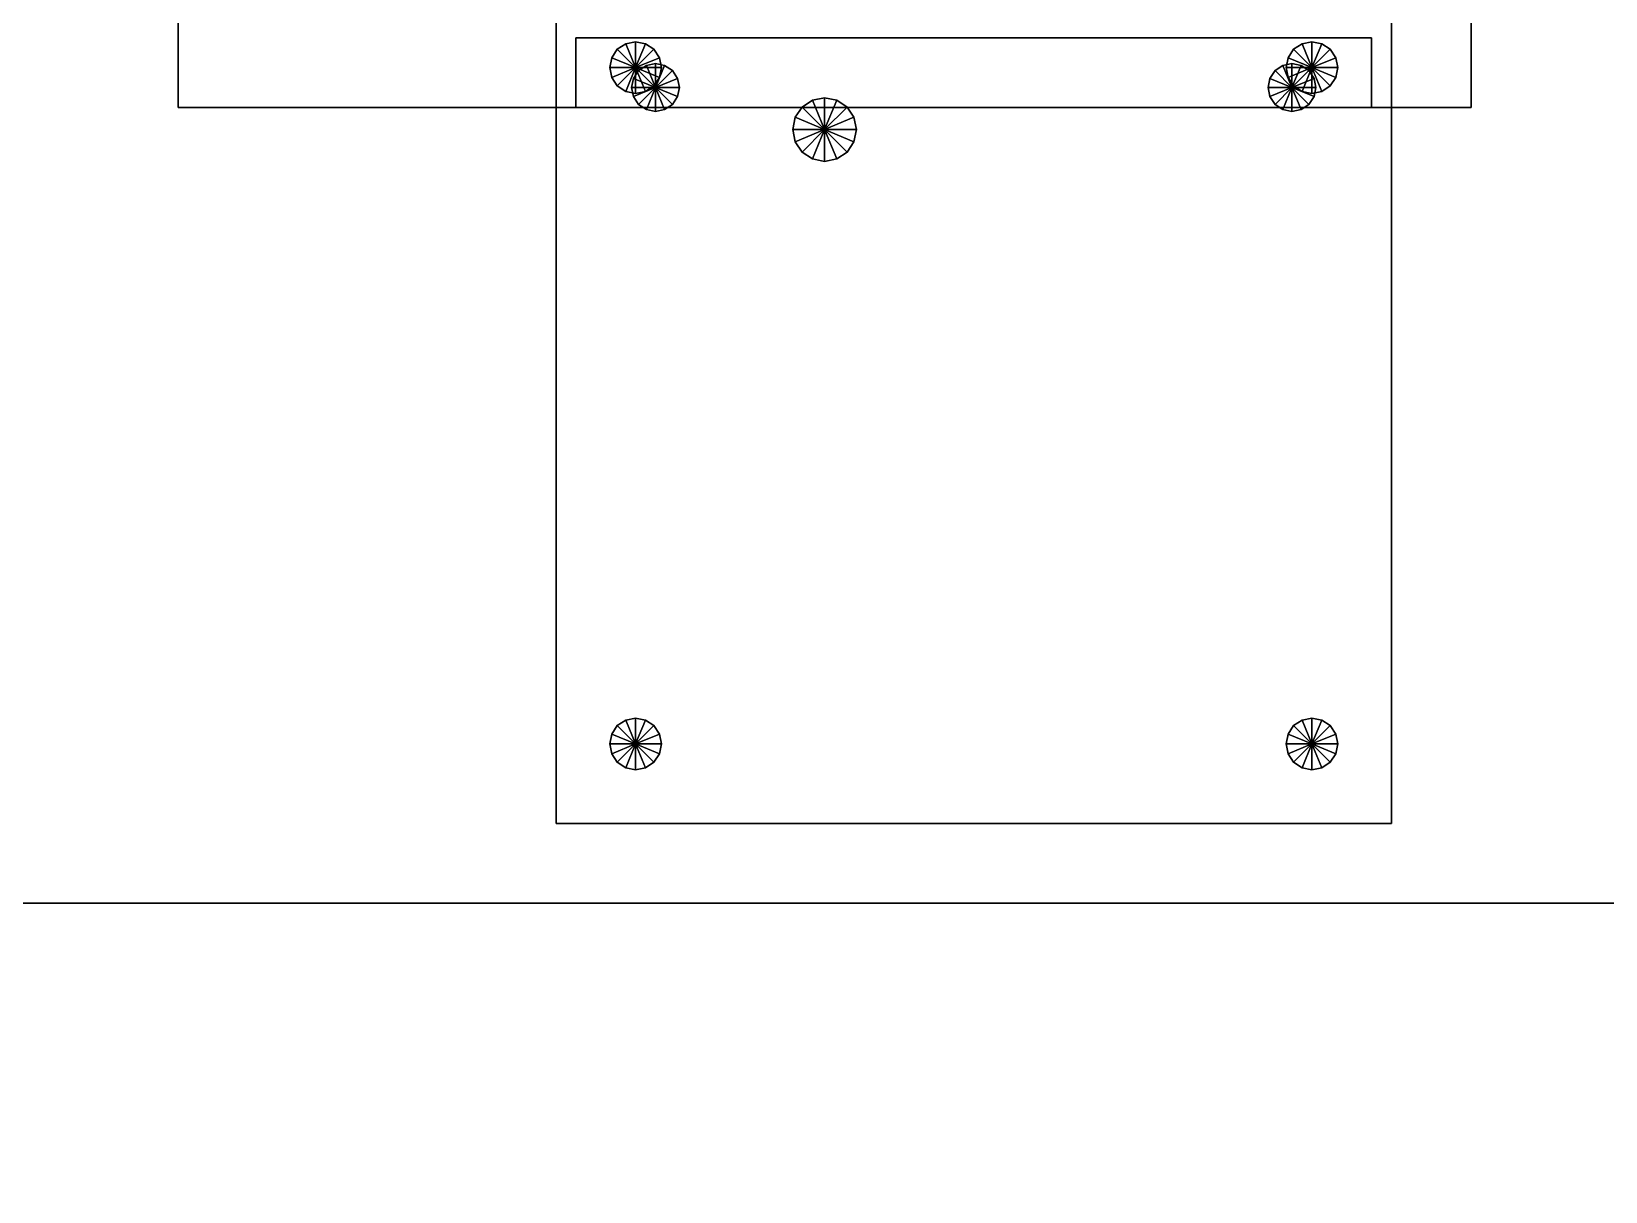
# Model space of a CAD drawing. Header units: millimetres. Extents: x -8000 to 18500, y -500 to 32500.
# Drawn here: x 5401 to 6193, y 3855 to 4438 of the extents above; entities that cross this region are included whole.
import ezdxf

# ---------------------------------------------------------------- set-up
doc = ezdxf.new("R2010")
doc.units = ezdxf.units.MM
for name, color, linetype in [('3D-FINISH', 7, 'Continuous'), ('3D-FURNITURE', 7, 'Continuous'), ('3D-ROOF', 7, 'Continuous'), ('3D-SLABS', 7, 'Continuous')]:
    doc.layers.add(name, color=color, linetype=linetype)

msp = doc.modelspace()

# ---------------------------------------------------------------- linework, layer by layer
at = {"layer": '3D-FINISH', "color": 7}
for points in [[(200, 200, 590), (200, 9800, 590), (9800, 9800, 590), (9800, 200, 590)], [(200, 200, 600), (9800, 200, 600), (9800, 9800, 600), (200, 9800, 600)], [(200, 200, 3990), (200, 9800, 3990), (9800, 9800, 3990), (9800, 200, 3990)], [(200, 200, 4000), (9800, 200, 4000), (9800, 9800, 4000), (200, 9800, 4000)]]:
    msp.add_3dface(points, dxfattribs=at)
at = {"layer": '3D-FURNITURE', "color": 7}
for points in [[(5475, 4400, 860), (5475, 5000, 860), (6125, 5000, 860), (6125, 4400, 860)], [(5475, 4400, 860), (5475, 4400, 1000), (5475, 5000, 1000), (5475, 5000, 860)], [(5475, 4400, 1000), (6125, 4400, 1000), (6125, 5000, 1000), (5475, 5000, 1000)], [(6125, 4400, 860), (6125, 5000, 860), (6125, 5000, 1000), (6125, 4400, 1000)], [(5665, 4040, 4410), (5665, 4460, 4410), (6085, 4460, 4410), (6085, 4040, 4410)], [(5665, 4040, 4410), (5665, 4040, 4450), (5665, 4460, 4450), (5665, 4460, 4410)], [(5665, 4040, 4450), (6085, 4040, 4450), (6085, 4460, 4450), (5665, 4460, 4450)], [(6085, 4040, 4410), (6085, 4460, 4410), (6085, 4460, 4450), (6085, 4040, 4450)], [(5675, 4400, 4700), (5675, 4435, 4700), (6075, 4435, 4700), (6075, 4400, 4700)], [(5675, 4435, 4700), (5675, 4435, 4790), (6075, 4435, 4790), (6075, 4435, 4700)], [(5675, 4400, 4700), (5675, 4400, 4790), (5675, 4435, 4790), (5675, 4435, 4700)], [(5675, 4400, 4790), (6075, 4400, 4790), (6075, 4435, 4790), (5675, 4435, 4790)], [(5700.03, 4432.01, 4000), (5695.81, 4429.19, 4000), (5695.81, 4429.19, 4430), (5700.03, 4432.01, 4430)], [(5705, 4420, 4430), (5700.03, 4432.01, 4430), (5695.81, 4429.19, 4430), (5705, 4420, 4430)], [(5705, 4420, 4000), (5695.81, 4429.19, 4000), (5700.03, 4432.01, 4000), (5705, 4420, 4000)], [(5705, 4433, 4000), (5700.03, 4432.01, 4000), (5700.03, 4432.01, 4430), (5705, 4433, 4430)], [(5705, 4420, 4430), (5705, 4433, 4430), (5700.03, 4432.01, 4430), (5705, 4420, 4430)], [(5705, 4420, 4000), (5700.03, 4432.01, 4000), (5705, 4433, 4000), (5705, 4420, 4000)], [(5709.97, 4432.01, 4000), (5705, 4433, 4000), (5705, 4433, 4430), (5709.97, 4432.01, 4430)], [(5705, 4420, 4430), (5709.97, 4432.01, 4430), (5705, 4433, 4430), (5705, 4420, 4430)], [(5705, 4420, 4000), (5705, 4433, 4000), (5709.97, 4432.01, 4000), (5705, 4420, 4000)], [(5705, 4420, 4430), (5714.19, 4429.19, 4430), (5709.97, 4432.01, 4430), (5705, 4420, 4430)], [(5705, 4420, 4000), (5709.97, 4432.01, 4000), (5714.19, 4429.19, 4000), (5705, 4420, 4000)], [(5714.19, 4429.19, 4000), (5709.97, 4432.01, 4000), (5709.97, 4432.01, 4430), (5714.19, 4429.19, 4430)], [(6040.03, 4432.01, 4000), (6035.81, 4429.19, 4000), (6035.81, 4429.19, 4430), (6040.03, 4432.01, 4430)], [(6045, 4420, 4430), (6040.03, 4432.01, 4430), (6035.81, 4429.19, 4430), (6045, 4420, 4430)], [(6045, 4420, 4000), (6035.81, 4429.19, 4000), (6040.03, 4432.01, 4000), (6045, 4420, 4000)], [(6045, 4433, 4000), (6040.03, 4432.01, 4000), (6040.03, 4432.01, 4430), (6045, 4433, 4430)], [(6045, 4420, 4430), (6045, 4433, 4430), (6040.03, 4432.01, 4430), (6045, 4420, 4430)], [(6045, 4420, 4000), (6040.03, 4432.01, 4000), (6045, 4433, 4000), (6045, 4420, 4000)], [(6049.97, 4432.01, 4000), (6045, 4433, 4000), (6045, 4433, 4430), (6049.97, 4432.01, 4430)], [(6045, 4420, 4430), (6049.97, 4432.01, 4430), (6045, 4433, 4430), (6045, 4420, 4430)], [(6045, 4420, 4000), (6045, 4433, 4000), (6049.97, 4432.01, 4000), (6045, 4420, 4000)], [(6045, 4420, 4430), (6054.19, 4429.19, 4430), (6049.97, 4432.01, 4430), (6045, 4420, 4430)], [(6045, 4420, 4000), (6049.97, 4432.01, 4000), (6054.19, 4429.19, 4000), (6045, 4420, 4000)], [(6054.19, 4429.19, 4000), (6049.97, 4432.01, 4000), (6049.97, 4432.01, 4430), (6054.19, 4429.19, 4430)], [(6075, 4400, 4700), (6075, 4435, 4700), (6075, 4435, 4790), (6075, 4400, 4790)], [(5692.99, 4424.97, 4000), (5692, 4420, 4000), (5692, 4420, 4430), (5692.99, 4424.97, 4430)], [(5705, 4420, 4430), (5692.99, 4424.97, 4430), (5692, 4420, 4430), (5705, 4420, 4430)], [(5705, 4420, 4000), (5692, 4420, 4000), (5692.99, 4424.97, 4000), (5705, 4420, 4000)], [(5695.81, 4429.19, 4000), (5692.99, 4424.97, 4000), (5692.99, 4424.97, 4430), (5695.81, 4429.19, 4430)], [(5705, 4420, 4430), (5695.81, 4429.19, 4430), (5692.99, 4424.97, 4430), (5705, 4420, 4430)], [(5705, 4420, 4000), (5692.99, 4424.97, 4000), (5695.81, 4429.19, 4000), (5705, 4420, 4000)], [(5705, 4420, 4430), (5717.01, 4424.97, 4430), (5714.19, 4429.19, 4430), (5705, 4420, 4430)], [(5705, 4420, 4000), (5714.19, 4429.19, 4000), (5717.01, 4424.97, 4000), (5705, 4420, 4000)], [(5705, 4420, 4430), (5718, 4420, 4430), (5717.01, 4424.97, 4430), (5705, 4420, 4430)], [(5705, 4420, 4000), (5717.01, 4424.97, 4000), (5718, 4420, 4000), (5705, 4420, 4000)], [(5717.01, 4424.97, 4000), (5714.19, 4429.19, 4000), (5714.19, 4429.19, 4430), (5717.01, 4424.97, 4430)], [(5718, 4420, 4000), (5717.01, 4424.97, 4000), (5717.01, 4424.97, 4430), (5718, 4420, 4430)], [(6032.99, 4424.97, 4000), (6032, 4420, 4000), (6032, 4420, 4430), (6032.99, 4424.97, 4430)], [(6045, 4420, 4430), (6032.99, 4424.97, 4430), (6032, 4420, 4430), (6045, 4420, 4430)], [(6045, 4420, 4000), (6032, 4420, 4000), (6032.99, 4424.97, 4000), (6045, 4420, 4000)], [(6035.81, 4429.19, 4000), (6032.99, 4424.97, 4000), (6032.99, 4424.97, 4430), (6035.81, 4429.19, 4430)], [(6045, 4420, 4430), (6035.81, 4429.19, 4430), (6032.99, 4424.97, 4430), (6045, 4420, 4430)], [(6045, 4420, 4000), (6032.99, 4424.97, 4000), (6035.81, 4429.19, 4000), (6045, 4420, 4000)], [(6045, 4420, 4430), (6057.01, 4424.97, 4430), (6054.19, 4429.19, 4430), (6045, 4420, 4430)], [(6045, 4420, 4000), (6054.19, 4429.19, 4000), (6057.01, 4424.97, 4000), (6045, 4420, 4000)], [(6045, 4420, 4430), (6058, 4420, 4430), (6057.01, 4424.97, 4430), (6045, 4420, 4430)], [(6045, 4420, 4000), (6057.01, 4424.97, 4000), (6058, 4420, 4000), (6045, 4420, 4000)], [(6057.01, 4424.97, 4000), (6054.19, 4429.19, 4000), (6054.19, 4429.19, 4430), (6057.01, 4424.97, 4430)], [(6058, 4420, 4000), (6057.01, 4424.97, 4000), (6057.01, 4424.97, 4430), (6058, 4420, 4430)], [(5692, 4420, 4000), (5692.99, 4415.03, 4000), (5692.99, 4415.03, 4430), (5692, 4420, 4430)], [(5705, 4420, 4430), (5692, 4420, 4430), (5692.99, 4415.03, 4430), (5705, 4420, 4430)], [(5705, 4420, 4000), (5692.99, 4415.03, 4000), (5692, 4420, 4000), (5705, 4420, 4000)], [(5705, 4420, 4430), (5692.99, 4415.03, 4430), (5695.81, 4410.81, 4430), (5705, 4420, 4430)], [(5705, 4420, 4000), (5695.81, 4410.81, 4000), (5692.99, 4415.03, 4000), (5705, 4420, 4000)], [(5705, 4420, 4430), (5695.81, 4410.81, 4430), (5700.03, 4407.99, 4430), (5705, 4420, 4430)], [(5705, 4420, 4000), (5700.03, 4407.99, 4000), (5695.81, 4410.81, 4000), (5705, 4420, 4000)], [(5705, 4420, 4430), (5700.03, 4407.99, 4430), (5705, 4407, 4430), (5705, 4420, 4430)], [(5705, 4420, 4000), (5705, 4407, 4000), (5700.03, 4407.99, 4000), (5705, 4420, 4000)], [(5706.51, 4418.49, 4430), (5703.91, 4414.59, 4430), (5703.91, 4414.59, 4780), (5706.51, 4418.49, 4780)], [(5715, 4410, 4780), (5706.51, 4418.49, 4780), (5703.91, 4414.59, 4780), (5715, 4410, 4780)], [(5715, 4410, 4430), (5703.91, 4414.59, 4430), (5706.51, 4418.49, 4430), (5715, 4410, 4430)], [(5705, 4420, 4430), (5705, 4407, 4430), (5709.97, 4407.99, 4430), (5705, 4420, 4430)], [(5705, 4420, 4000), (5709.97, 4407.99, 4000), (5705, 4407, 4000), (5705, 4420, 4000)], [(5705, 4420, 4430), (5709.97, 4407.99, 4430), (5714.19, 4410.81, 4430), (5705, 4420, 4430)], [(5705, 4420, 4000), (5714.19, 4410.81, 4000), (5709.97, 4407.99, 4000), (5705, 4420, 4000)], [(5705, 4420, 4430), (5714.19, 4410.81, 4430), (5717.01, 4415.03, 4430), (5705, 4420, 4430)], [(5705, 4420, 4000), (5717.01, 4415.03, 4000), (5714.19, 4410.81, 4000), (5705, 4420, 4000)], [(5705, 4420, 4430), (5717.01, 4415.03, 4430), (5718, 4420, 4430), (5705, 4420, 4430)], [(5705, 4420, 4000), (5718, 4420, 4000), (5717.01, 4415.03, 4000), (5705, 4420, 4000)], [(5710.41, 4421.09, 4430), (5706.51, 4418.49, 4430), (5706.51, 4418.49, 4780), (5710.41, 4421.09, 4780)], [(5715, 4410, 4780), (5710.41, 4421.09, 4780), (5706.51, 4418.49, 4780), (5715, 4410, 4780)], [(5715, 4410, 4430), (5706.51, 4418.49, 4430), (5710.41, 4421.09, 4430), (5715, 4410, 4430)], [(5715, 4422, 4430), (5710.41, 4421.09, 4430), (5710.41, 4421.09, 4780), (5715, 4422, 4780)], [(5715, 4410, 4780), (5715, 4422, 4780), (5710.41, 4421.09, 4780), (5715, 4410, 4780)], [(5715, 4410, 4430), (5710.41, 4421.09, 4430), (5715, 4422, 4430), (5715, 4410, 4430)], [(5719.59, 4421.09, 4430), (5715, 4422, 4430), (5715, 4422, 4780), (5719.59, 4421.09, 4780)], [(5715, 4410, 4780), (5719.59, 4421.09, 4780), (5715, 4422, 4780), (5715, 4410, 4780)], [(5715, 4410, 4430), (5715, 4422, 4430), (5719.59, 4421.09, 4430), (5715, 4410, 4430)], [(5715, 4410, 4780), (5723.49, 4418.49, 4780), (5719.59, 4421.09, 4780), (5715, 4410, 4780)], [(5715, 4410, 4430), (5719.59, 4421.09, 4430), (5723.49, 4418.49, 4430), (5715, 4410, 4430)], [(5715, 4410, 4780), (5726.09, 4414.59, 4780), (5723.49, 4418.49, 4780), (5715, 4410, 4780)], [(5715, 4410, 4430), (5723.49, 4418.49, 4430), (5726.09, 4414.59, 4430), (5715, 4410, 4430)], [(5717.01, 4415.03, 4000), (5718, 4420, 4000), (5718, 4420, 4430), (5717.01, 4415.03, 4430)], [(5723.49, 4418.49, 4430), (5719.59, 4421.09, 4430), (5719.59, 4421.09, 4780), (5723.49, 4418.49, 4780)], [(5726.09, 4414.59, 4430), (5723.49, 4418.49, 4430), (5723.49, 4418.49, 4780), (5726.09, 4414.59, 4780)], [(6026.51, 4418.49, 4430), (6023.91, 4414.59, 4430), (6023.91, 4414.59, 4780), (6026.51, 4418.49, 4780)], [(6035, 4410, 4780), (6026.51, 4418.49, 4780), (6023.91, 4414.59, 4780), (6035, 4410, 4780)], [(6035, 4410, 4430), (6023.91, 4414.59, 4430), (6026.51, 4418.49, 4430), (6035, 4410, 4430)], [(6030.41, 4421.09, 4430), (6026.51, 4418.49, 4430), (6026.51, 4418.49, 4780), (6030.41, 4421.09, 4780)], [(6035, 4410, 4780), (6030.41, 4421.09, 4780), (6026.51, 4418.49, 4780), (6035, 4410, 4780)], [(6035, 4410, 4430), (6026.51, 4418.49, 4430), (6030.41, 4421.09, 4430), (6035, 4410, 4430)], [(6035, 4422, 4430), (6030.41, 4421.09, 4430), (6030.41, 4421.09, 4780), (6035, 4422, 4780)], [(6035, 4410, 4780), (6035, 4422, 4780), (6030.41, 4421.09, 4780), (6035, 4410, 4780)], [(6035, 4410, 4430), (6030.41, 4421.09, 4430), (6035, 4422, 4430), (6035, 4410, 4430)], [(6032, 4420, 4000), (6032.99, 4415.03, 4000), (6032.99, 4415.03, 4430), (6032, 4420, 4430)], [(6045, 4420, 4430), (6032, 4420, 4430), (6032.99, 4415.03, 4430), (6045, 4420, 4430)], [(6045, 4420, 4000), (6032.99, 4415.03, 4000), (6032, 4420, 4000), (6045, 4420, 4000)], [(6045, 4420, 4430), (6032.99, 4415.03, 4430), (6035.81, 4410.81, 4430), (6045, 4420, 4430)], [(6045, 4420, 4000), (6035.81, 4410.81, 4000), (6032.99, 4415.03, 4000), (6045, 4420, 4000)], [(6039.59, 4421.09, 4430), (6035, 4422, 4430), (6035, 4422, 4780), (6039.59, 4421.09, 4780)], [(6035, 4410, 4780), (6039.59, 4421.09, 4780), (6035, 4422, 4780), (6035, 4410, 4780)], [(6035, 4410, 4430), (6035, 4422, 4430), (6039.59, 4421.09, 4430), (6035, 4410, 4430)], [(6035, 4410, 4780), (6043.49, 4418.49, 4780), (6039.59, 4421.09, 4780), (6035, 4410, 4780)], [(6035, 4410, 4430), (6039.59, 4421.09, 4430), (6043.49, 4418.49, 4430), (6035, 4410, 4430)], [(6035, 4410, 4780), (6046.09, 4414.59, 4780), (6043.49, 4418.49, 4780), (6035, 4410, 4780)], [(6035, 4410, 4430), (6043.49, 4418.49, 4430), (6046.09, 4414.59, 4430), (6035, 4410, 4430)], [(6045, 4420, 4430), (6035.81, 4410.81, 4430), (6040.03, 4407.99, 4430), (6045, 4420, 4430)], [(6045, 4420, 4000), (6040.03, 4407.99, 4000), (6035.81, 4410.81, 4000), (6045, 4420, 4000)], [(6043.49, 4418.49, 4430), (6039.59, 4421.09, 4430), (6039.59, 4421.09, 4780), (6043.49, 4418.49, 4780)], [(6045, 4420, 4430), (6040.03, 4407.99, 4430), (6045, 4407, 4430), (6045, 4420, 4430)], [(6045, 4420, 4000), (6045, 4407, 4000), (6040.03, 4407.99, 4000), (6045, 4420, 4000)], [(6046.09, 4414.59, 4430), (6043.49, 4418.49, 4430), (6043.49, 4418.49, 4780), (6046.09, 4414.59, 4780)], [(6045, 4420, 4430), (6045, 4407, 4430), (6049.97, 4407.99, 4430), (6045, 4420, 4430)], [(6045, 4420, 4000), (6049.97, 4407.99, 4000), (6045, 4407, 4000), (6045, 4420, 4000)], [(6045, 4420, 4430), (6049.97, 4407.99, 4430), (6054.19, 4410.81, 4430), (6045, 4420, 4430)], [(6045, 4420, 4000), (6054.19, 4410.81, 4000), (6049.97, 4407.99, 4000), (6045, 4420, 4000)], [(6045, 4420, 4430), (6054.19, 4410.81, 4430), (6057.01, 4415.03, 4430), (6045, 4420, 4430)], [(6045, 4420, 4000), (6057.01, 4415.03, 4000), (6054.19, 4410.81, 4000), (6045, 4420, 4000)], [(6045, 4420, 4430), (6057.01, 4415.03, 4430), (6058, 4420, 4430), (6045, 4420, 4430)], [(6045, 4420, 4000), (6058, 4420, 4000), (6057.01, 4415.03, 4000), (6045, 4420, 4000)], [(6057.01, 4415.03, 4000), (6058, 4420, 4000), (6058, 4420, 4430), (6057.01, 4415.03, 4430)], [(5692.99, 4415.03, 4000), (5695.81, 4410.81, 4000), (5695.81, 4410.81, 4430), (5692.99, 4415.03, 4430)], [(5695.81, 4410.81, 4000), (5700.03, 4407.99, 4000), (5700.03, 4407.99, 4430), (5695.81, 4410.81, 4430)], [(5700.03, 4407.99, 4000), (5705, 4407, 4000), (5705, 4407, 4430), (5700.03, 4407.99, 4430)], [(5703.91, 4414.59, 4430), (5703, 4410, 4430), (5703, 4410, 4780), (5703.91, 4414.59, 4780)], [(5715, 4410, 4780), (5703.91, 4414.59, 4780), (5703, 4410, 4780), (5715, 4410, 4780)], [(5715, 4410, 4430), (5703, 4410, 4430), (5703.91, 4414.59, 4430), (5715, 4410, 4430)], [(5703, 4410, 4430), (5703.91, 4405.41, 4430), (5703.91, 4405.41, 4780), (5703, 4410, 4780)], [(5715, 4410, 4780), (5703, 4410, 4780), (5703.91, 4405.41, 4780), (5715, 4410, 4780)], [(5715, 4410, 4430), (5703.91, 4405.41, 4430), (5703, 4410, 4430), (5715, 4410, 4430)], [(5715, 4410, 4780), (5703.91, 4405.41, 4780), (5706.51, 4401.51, 4780), (5715, 4410, 4780)], [(5715, 4410, 4430), (5706.51, 4401.51, 4430), (5703.91, 4405.41, 4430), (5715, 4410, 4430)], [(5705, 4407, 4000), (5709.97, 4407.99, 4000), (5709.97, 4407.99, 4430), (5705, 4407, 4430)], [(5715, 4410, 4780), (5706.51, 4401.51, 4780), (5710.41, 4398.91, 4780), (5715, 4410, 4780)], [(5715, 4410, 4430), (5710.41, 4398.91, 4430), (5706.51, 4401.51, 4430), (5715, 4410, 4430)], [(5709.97, 4407.99, 4000), (5714.19, 4410.81, 4000), (5714.19, 4410.81, 4430), (5709.97, 4407.99, 4430)], [(5715, 4410, 4780), (5710.41, 4398.91, 4780), (5715, 4398, 4780), (5715, 4410, 4780)], [(5715, 4410, 4430), (5715, 4398, 4430), (5710.41, 4398.91, 4430), (5715, 4410, 4430)], [(5714.19, 4410.81, 4000), (5717.01, 4415.03, 4000), (5717.01, 4415.03, 4430), (5714.19, 4410.81, 4430)], [(5715, 4410, 4780), (5727, 4410, 4780), (5726.09, 4414.59, 4780), (5715, 4410, 4780)], [(5715, 4410, 4430), (5726.09, 4414.59, 4430), (5727, 4410, 4430), (5715, 4410, 4430)], [(5715, 4410, 4780), (5715, 4398, 4780), (5719.59, 4398.91, 4780), (5715, 4410, 4780)], [(5715, 4410, 4430), (5719.59, 4398.91, 4430), (5715, 4398, 4430), (5715, 4410, 4430)], [(5715, 4410, 4780), (5719.59, 4398.91, 4780), (5723.49, 4401.51, 4780), (5715, 4410, 4780)], [(5715, 4410, 4430), (5723.49, 4401.51, 4430), (5719.59, 4398.91, 4430), (5715, 4410, 4430)], [(5715, 4410, 4780), (5723.49, 4401.51, 4780), (5726.09, 4405.41, 4780), (5715, 4410, 4780)], [(5715, 4410, 4430), (5726.09, 4405.41, 4430), (5723.49, 4401.51, 4430), (5715, 4410, 4430)], [(5715, 4410, 4780), (5726.09, 4405.41, 4780), (5727, 4410, 4780), (5715, 4410, 4780)], [(5715, 4410, 4430), (5727, 4410, 4430), (5726.09, 4405.41, 4430), (5715, 4410, 4430)], [(5727, 4410, 4430), (5726.09, 4414.59, 4430), (5726.09, 4414.59, 4780), (5727, 4410, 4780)], [(5726.09, 4405.41, 4430), (5727, 4410, 4430), (5727, 4410, 4780), (5726.09, 4405.41, 4780)], [(6023.91, 4414.59, 4430), (6023, 4410, 4430), (6023, 4410, 4780), (6023.91, 4414.59, 4780)], [(6035, 4410, 4780), (6023.91, 4414.59, 4780), (6023, 4410, 4780), (6035, 4410, 4780)], [(6035, 4410, 4430), (6023, 4410, 4430), (6023.91, 4414.59, 4430), (6035, 4410, 4430)], [(6023, 4410, 4430), (6023.91, 4405.41, 4430), (6023.91, 4405.41, 4780), (6023, 4410, 4780)], [(6035, 4410, 4780), (6023, 4410, 4780), (6023.91, 4405.41, 4780), (6035, 4410, 4780)], [(6035, 4410, 4430), (6023.91, 4405.41, 4430), (6023, 4410, 4430), (6035, 4410, 4430)], [(6035, 4410, 4780), (6023.91, 4405.41, 4780), (6026.51, 4401.51, 4780), (6035, 4410, 4780)], [(6035, 4410, 4430), (6026.51, 4401.51, 4430), (6023.91, 4405.41, 4430), (6035, 4410, 4430)], [(6035, 4410, 4780), (6026.51, 4401.51, 4780), (6030.41, 4398.91, 4780), (6035, 4410, 4780)], [(6035, 4410, 4430), (6030.41, 4398.91, 4430), (6026.51, 4401.51, 4430), (6035, 4410, 4430)], [(6035, 4410, 4780), (6030.41, 4398.91, 4780), (6035, 4398, 4780), (6035, 4410, 4780)], [(6035, 4410, 4430), (6035, 4398, 4430), (6030.41, 4398.91, 4430), (6035, 4410, 4430)], [(6032.99, 4415.03, 4000), (6035.81, 4410.81, 4000), (6035.81, 4410.81, 4430), (6032.99, 4415.03, 4430)], [(6035, 4410, 4780), (6047, 4410, 4780), (6046.09, 4414.59, 4780), (6035, 4410, 4780)], [(6035, 4410, 4430), (6046.09, 4414.59, 4430), (6047, 4410, 4430), (6035, 4410, 4430)], [(6035, 4410, 4780), (6035, 4398, 4780), (6039.59, 4398.91, 4780), (6035, 4410, 4780)], [(6035, 4410, 4430), (6039.59, 4398.91, 4430), (6035, 4398, 4430), (6035, 4410, 4430)], [(6035, 4410, 4780), (6039.59, 4398.91, 4780), (6043.49, 4401.51, 4780), (6035, 4410, 4780)], [(6035, 4410, 4430), (6043.49, 4401.51, 4430), (6039.59, 4398.91, 4430), (6035, 4410, 4430)], [(6035, 4410, 4780), (6043.49, 4401.51, 4780), (6046.09, 4405.41, 4780), (6035, 4410, 4780)], [(6035, 4410, 4430), (6046.09, 4405.41, 4430), (6043.49, 4401.51, 4430), (6035, 4410, 4430)], [(6035, 4410, 4780), (6046.09, 4405.41, 4780), (6047, 4410, 4780), (6035, 4410, 4780)], [(6035, 4410, 4430), (6047, 4410, 4430), (6046.09, 4405.41, 4430), (6035, 4410, 4430)], [(6035.81, 4410.81, 4000), (6040.03, 4407.99, 4000), (6040.03, 4407.99, 4430), (6035.81, 4410.81, 4430)], [(6040.03, 4407.99, 4000), (6045, 4407, 4000), (6045, 4407, 4430), (6040.03, 4407.99, 4430)], [(6045, 4407, 4000), (6049.97, 4407.99, 4000), (6049.97, 4407.99, 4430), (6045, 4407, 4430)], [(6047, 4410, 4430), (6046.09, 4414.59, 4430), (6046.09, 4414.59, 4780), (6047, 4410, 4780)], [(6046.09, 4405.41, 4430), (6047, 4410, 4430), (6047, 4410, 4780), (6046.09, 4405.41, 4780)], [(6049.97, 4407.99, 4000), (6054.19, 4410.81, 4000), (6054.19, 4410.81, 4430), (6049.97, 4407.99, 4430)], [(6054.19, 4410.81, 4000), (6057.01, 4415.03, 4000), (6057.01, 4415.03, 4430), (6054.19, 4410.81, 4430)], [(5475, 4400, 860), (6125, 4400, 860), (6125, 4400, 1000), (5475, 4400, 1000)], [(5675, 4400, 4700), (6075, 4400, 4700), (6075, 4400, 4790), (5675, 4400, 4790)], [(5703.91, 4405.41, 4430), (5706.51, 4401.51, 4430), (5706.51, 4401.51, 4780), (5703.91, 4405.41, 4780)], [(5706.51, 4401.51, 4430), (5710.41, 4398.91, 4430), (5710.41, 4398.91, 4780), (5706.51, 4401.51, 4780)], [(5719.59, 4398.91, 4430), (5723.49, 4401.51, 4430), (5723.49, 4401.51, 4780), (5719.59, 4398.91, 4780)], [(5723.49, 4401.51, 4430), (5726.09, 4405.41, 4430), (5726.09, 4405.41, 4780), (5723.49, 4401.51, 4780)], [(5788.69, 4400.19, 600), (5785.22, 4395, 600), (5785.22, 4395, 880), (5788.69, 4400.19, 880)], [(5800, 4388.87, 880), (5788.69, 4400.19, 880), (5785.22, 4395, 880), (5800, 4388.87, 880)], [(5800, 4388.87, 600), (5785.22, 4395, 600), (5788.69, 4400.19, 600), (5800, 4388.87, 600)], [(5793.88, 4403.66, 600), (5788.69, 4400.19, 600), (5788.69, 4400.19, 880), (5793.88, 4403.66, 880)], [(5800, 4388.87, 880), (5793.88, 4403.66, 880), (5788.69, 4400.19, 880), (5800, 4388.87, 880)], [(5800, 4388.87, 600), (5788.69, 4400.19, 600), (5793.88, 4403.66, 600), (5800, 4388.87, 600)], [(5800, 4404.87, 600), (5793.88, 4403.66, 600), (5793.88, 4403.66, 880), (5800, 4404.87, 880)], [(5800, 4388.87, 880), (5800, 4404.87, 880), (5793.88, 4403.66, 880), (5800, 4388.87, 880)], [(5800, 4388.87, 600), (5793.88, 4403.66, 600), (5800, 4404.87, 600), (5800, 4388.87, 600)], [(5806.12, 4403.66, 600), (5800, 4404.87, 600), (5800, 4404.87, 880), (5806.12, 4403.66, 880)], [(5800, 4388.87, 880), (5806.12, 4403.66, 880), (5800, 4404.87, 880), (5800, 4388.87, 880)], [(5800, 4388.87, 600), (5800, 4404.87, 600), (5806.12, 4403.66, 600), (5800, 4388.87, 600)], [(5800, 4388.87, 880), (5811.31, 4400.19, 880), (5806.12, 4403.66, 880), (5800, 4388.87, 880)], [(5800, 4388.87, 600), (5806.12, 4403.66, 600), (5811.31, 4400.19, 600), (5800, 4388.87, 600)], [(5800, 4388.87, 880), (5814.78, 4395, 880), (5811.31, 4400.19, 880), (5800, 4388.87, 880)], [(5800, 4388.87, 600), (5811.31, 4400.19, 600), (5814.78, 4395, 600), (5800, 4388.87, 600)], [(5811.31, 4400.19, 600), (5806.12, 4403.66, 600), (5806.12, 4403.66, 880), (5811.31, 4400.19, 880)], [(5814.78, 4395, 600), (5811.31, 4400.19, 600), (5811.31, 4400.19, 880), (5814.78, 4395, 880)], [(6023.91, 4405.41, 4430), (6026.51, 4401.51, 4430), (6026.51, 4401.51, 4780), (6023.91, 4405.41, 4780)], [(6026.51, 4401.51, 4430), (6030.41, 4398.91, 4430), (6030.41, 4398.91, 4780), (6026.51, 4401.51, 4780)], [(6039.59, 4398.91, 4430), (6043.49, 4401.51, 4430), (6043.49, 4401.51, 4780), (6039.59, 4398.91, 4780)], [(6043.49, 4401.51, 4430), (6046.09, 4405.41, 4430), (6046.09, 4405.41, 4780), (6043.49, 4401.51, 4780)], [(5710.41, 4398.91, 4430), (5715, 4398, 4430), (5715, 4398, 4780), (5710.41, 4398.91, 4780)], [(5715, 4398, 4430), (5719.59, 4398.91, 4430), (5719.59, 4398.91, 4780), (5715, 4398, 4780)], [(5785.22, 4395, 600), (5784, 4388.87, 600), (5784, 4388.87, 880), (5785.22, 4395, 880)], [(5800, 4388.87, 880), (5785.22, 4395, 880), (5784, 4388.87, 880), (5800, 4388.87, 880)], [(5800, 4388.87, 600), (5784, 4388.87, 600), (5785.22, 4395, 600), (5800, 4388.87, 600)], [(5800, 4388.87, 880), (5816, 4388.87, 880), (5814.78, 4395, 880), (5800, 4388.87, 880)], [(5800, 4388.87, 600), (5814.78, 4395, 600), (5816, 4388.87, 600), (5800, 4388.87, 600)], [(5816, 4388.87, 600), (5814.78, 4395, 600), (5814.78, 4395, 880), (5816, 4388.87, 880)], [(6030.41, 4398.91, 4430), (6035, 4398, 4430), (6035, 4398, 4780), (6030.41, 4398.91, 4780)], [(6035, 4398, 4430), (6039.59, 4398.91, 4430), (6039.59, 4398.91, 4780), (6035, 4398, 4780)], [(5784, 4388.87, 600), (5785.22, 4382.75, 600), (5785.22, 4382.75, 880), (5784, 4388.87, 880)], [(5800, 4388.87, 880), (5784, 4388.87, 880), (5785.22, 4382.75, 880), (5800, 4388.87, 880)], [(5800, 4388.87, 600), (5785.22, 4382.75, 600), (5784, 4388.87, 600), (5800, 4388.87, 600)], [(5800, 4388.87, 880), (5785.22, 4382.75, 880), (5788.69, 4377.56, 880), (5800, 4388.87, 880)], [(5800, 4388.87, 600), (5788.69, 4377.56, 600), (5785.22, 4382.75, 600), (5800, 4388.87, 600)], [(5800, 4388.87, 880), (5788.69, 4377.56, 880), (5793.88, 4374.09, 880), (5800, 4388.87, 880)], [(5800, 4388.87, 600), (5793.88, 4374.09, 600), (5788.69, 4377.56, 600), (5800, 4388.87, 600)], [(5800, 4388.87, 880), (5793.88, 4374.09, 880), (5800, 4372.87, 880), (5800, 4388.87, 880)], [(5800, 4388.87, 600), (5800, 4372.87, 600), (5793.88, 4374.09, 600), (5800, 4388.87, 600)], [(5800, 4388.87, 880), (5800, 4372.87, 880), (5806.12, 4374.09, 880), (5800, 4388.87, 880)], [(5800, 4388.87, 600), (5806.12, 4374.09, 600), (5800, 4372.87, 600), (5800, 4388.87, 600)], [(5800, 4388.87, 880), (5806.12, 4374.09, 880), (5811.31, 4377.56, 880), (5800, 4388.87, 880)], [(5800, 4388.87, 600), (5811.31, 4377.56, 600), (5806.12, 4374.09, 600), (5800, 4388.87, 600)], [(5800, 4388.87, 880), (5811.31, 4377.56, 880), (5814.78, 4382.75, 880), (5800, 4388.87, 880)], [(5800, 4388.87, 600), (5814.78, 4382.75, 600), (5811.31, 4377.56, 600), (5800, 4388.87, 600)], [(5800, 4388.87, 880), (5814.78, 4382.75, 880), (5816, 4388.87, 880), (5800, 4388.87, 880)], [(5800, 4388.87, 600), (5816, 4388.87, 600), (5814.78, 4382.75, 600), (5800, 4388.87, 600)], [(5814.78, 4382.75, 600), (5816, 4388.87, 600), (5816, 4388.87, 880), (5814.78, 4382.75, 880)], [(5785.22, 4382.75, 600), (5788.69, 4377.56, 600), (5788.69, 4377.56, 880), (5785.22, 4382.75, 880)], [(5788.69, 4377.56, 600), (5793.88, 4374.09, 600), (5793.88, 4374.09, 880), (5788.69, 4377.56, 880)], [(5806.12, 4374.09, 600), (5811.31, 4377.56, 600), (5811.31, 4377.56, 880), (5806.12, 4374.09, 880)], [(5811.31, 4377.56, 600), (5814.78, 4382.75, 600), (5814.78, 4382.75, 880), (5811.31, 4377.56, 880)], [(5793.88, 4374.09, 600), (5800, 4372.87, 600), (5800, 4372.87, 880), (5793.88, 4374.09, 880)], [(5800, 4372.87, 600), (5806.12, 4374.09, 600), (5806.12, 4374.09, 880), (5800, 4372.87, 880)], [(5700.03, 4092.01, 4000), (5695.81, 4089.19, 4000), (5695.81, 4089.19, 4430), (5700.03, 4092.01, 4430)], [(5705, 4080, 4430), (5700.03, 4092.01, 4430), (5695.81, 4089.19, 4430), (5705, 4080, 4430)], [(5705, 4080, 4000), (5695.81, 4089.19, 4000), (5700.03, 4092.01, 4000), (5705, 4080, 4000)], [(5705, 4093, 4000), (5700.03, 4092.01, 4000), (5700.03, 4092.01, 4430), (5705, 4093, 4430)], [(5705, 4080, 4430), (5705, 4093, 4430), (5700.03, 4092.01, 4430), (5705, 4080, 4430)], [(5705, 4080, 4000), (5700.03, 4092.01, 4000), (5705, 4093, 4000), (5705, 4080, 4000)], [(5709.97, 4092.01, 4000), (5705, 4093, 4000), (5705, 4093, 4430), (5709.97, 4092.01, 4430)], [(5705, 4080, 4430), (5709.97, 4092.01, 4430), (5705, 4093, 4430), (5705, 4080, 4430)], [(5705, 4080, 4000), (5705, 4093, 4000), (5709.97, 4092.01, 4000), (5705, 4080, 4000)], [(5705, 4080, 4430), (5714.19, 4089.19, 4430), (5709.97, 4092.01, 4430), (5705, 4080, 4430)], [(5705, 4080, 4000), (5709.97, 4092.01, 4000), (5714.19, 4089.19, 4000), (5705, 4080, 4000)], [(5714.19, 4089.19, 4000), (5709.97, 4092.01, 4000), (5709.97, 4092.01, 4430), (5714.19, 4089.19, 4430)], [(6040.03, 4092.01, 4000), (6035.81, 4089.19, 4000), (6035.81, 4089.19, 4430), (6040.03, 4092.01, 4430)], [(6045, 4080, 4430), (6040.03, 4092.01, 4430), (6035.81, 4089.19, 4430), (6045, 4080, 4430)], [(6045, 4080, 4000), (6035.81, 4089.19, 4000), (6040.03, 4092.01, 4000), (6045, 4080, 4000)], [(6045, 4093, 4000), (6040.03, 4092.01, 4000), (6040.03, 4092.01, 4430), (6045, 4093, 4430)], [(6045, 4080, 4430), (6045, 4093, 4430), (6040.03, 4092.01, 4430), (6045, 4080, 4430)], [(6045, 4080, 4000), (6040.03, 4092.01, 4000), (6045, 4093, 4000), (6045, 4080, 4000)], [(6049.97, 4092.01, 4000), (6045, 4093, 4000), (6045, 4093, 4430), (6049.97, 4092.01, 4430)], [(6045, 4080, 4430), (6049.97, 4092.01, 4430), (6045, 4093, 4430), (6045, 4080, 4430)], [(6045, 4080, 4000), (6045, 4093, 4000), (6049.97, 4092.01, 4000), (6045, 4080, 4000)], [(6045, 4080, 4430), (6054.19, 4089.19, 4430), (6049.97, 4092.01, 4430), (6045, 4080, 4430)], [(6045, 4080, 4000), (6049.97, 4092.01, 4000), (6054.19, 4089.19, 4000), (6045, 4080, 4000)], [(6054.19, 4089.19, 4000), (6049.97, 4092.01, 4000), (6049.97, 4092.01, 4430), (6054.19, 4089.19, 4430)], [(5692.99, 4084.97, 4000), (5692, 4080, 4000), (5692, 4080, 4430), (5692.99, 4084.97, 4430)], [(5705, 4080, 4430), (5692.99, 4084.97, 4430), (5692, 4080, 4430), (5705, 4080, 4430)], [(5705, 4080, 4000), (5692, 4080, 4000), (5692.99, 4084.97, 4000), (5705, 4080, 4000)], [(5695.81, 4089.19, 4000), (5692.99, 4084.97, 4000), (5692.99, 4084.97, 4430), (5695.81, 4089.19, 4430)], [(5705, 4080, 4430), (5695.81, 4089.19, 4430), (5692.99, 4084.97, 4430), (5705, 4080, 4430)], [(5705, 4080, 4000), (5692.99, 4084.97, 4000), (5695.81, 4089.19, 4000), (5705, 4080, 4000)], [(5705, 4080, 4430), (5717.01, 4084.97, 4430), (5714.19, 4089.19, 4430), (5705, 4080, 4430)], [(5705, 4080, 4000), (5714.19, 4089.19, 4000), (5717.01, 4084.97, 4000), (5705, 4080, 4000)], [(5705, 4080, 4430), (5718, 4080, 4430), (5717.01, 4084.97, 4430), (5705, 4080, 4430)], [(5705, 4080, 4000), (5717.01, 4084.97, 4000), (5718, 4080, 4000), (5705, 4080, 4000)], [(5717.01, 4084.97, 4000), (5714.19, 4089.19, 4000), (5714.19, 4089.19, 4430), (5717.01, 4084.97, 4430)], [(5718, 4080, 4000), (5717.01, 4084.97, 4000), (5717.01, 4084.97, 4430), (5718, 4080, 4430)], [(6032.99, 4084.97, 4000), (6032, 4080, 4000), (6032, 4080, 4430), (6032.99, 4084.97, 4430)], [(6045, 4080, 4430), (6032.99, 4084.97, 4430), (6032, 4080, 4430), (6045, 4080, 4430)], [(6045, 4080, 4000), (6032, 4080, 4000), (6032.99, 4084.97, 4000), (6045, 4080, 4000)], [(6035.81, 4089.19, 4000), (6032.99, 4084.97, 4000), (6032.99, 4084.97, 4430), (6035.81, 4089.19, 4430)], [(6045, 4080, 4430), (6035.81, 4089.19, 4430), (6032.99, 4084.97, 4430), (6045, 4080, 4430)], [(6045, 4080, 4000), (6032.99, 4084.97, 4000), (6035.81, 4089.19, 4000), (6045, 4080, 4000)], [(6045, 4080, 4430), (6057.01, 4084.97, 4430), (6054.19, 4089.19, 4430), (6045, 4080, 4430)], [(6045, 4080, 4000), (6054.19, 4089.19, 4000), (6057.01, 4084.97, 4000), (6045, 4080, 4000)], [(6045, 4080, 4430), (6058, 4080, 4430), (6057.01, 4084.97, 4430), (6045, 4080, 4430)], [(6045, 4080, 4000), (6057.01, 4084.97, 4000), (6058, 4080, 4000), (6045, 4080, 4000)], [(6057.01, 4084.97, 4000), (6054.19, 4089.19, 4000), (6054.19, 4089.19, 4430), (6057.01, 4084.97, 4430)], [(6058, 4080, 4000), (6057.01, 4084.97, 4000), (6057.01, 4084.97, 4430), (6058, 4080, 4430)], [(5692, 4080, 4000), (5692.99, 4075.03, 4000), (5692.99, 4075.03, 4430), (5692, 4080, 4430)], [(5705, 4080, 4430), (5692, 4080, 4430), (5692.99, 4075.03, 4430), (5705, 4080, 4430)], [(5705, 4080, 4000), (5692.99, 4075.03, 4000), (5692, 4080, 4000), (5705, 4080, 4000)], [(5705, 4080, 4430), (5692.99, 4075.03, 4430), (5695.81, 4070.81, 4430), (5705, 4080, 4430)], [(5705, 4080, 4000), (5695.81, 4070.81, 4000), (5692.99, 4075.03, 4000), (5705, 4080, 4000)], [(5705, 4080, 4430), (5695.81, 4070.81, 4430), (5700.03, 4067.99, 4430), (5705, 4080, 4430)], [(5705, 4080, 4000), (5700.03, 4067.99, 4000), (5695.81, 4070.81, 4000), (5705, 4080, 4000)], [(5705, 4080, 4430), (5700.03, 4067.99, 4430), (5705, 4067, 4430), (5705, 4080, 4430)], [(5705, 4080, 4000), (5705, 4067, 4000), (5700.03, 4067.99, 4000), (5705, 4080, 4000)], [(5705, 4080, 4430), (5705, 4067, 4430), (5709.97, 4067.99, 4430), (5705, 4080, 4430)], [(5705, 4080, 4000), (5709.97, 4067.99, 4000), (5705, 4067, 4000), (5705, 4080, 4000)], [(5705, 4080, 4430), (5709.97, 4067.99, 4430), (5714.19, 4070.81, 4430), (5705, 4080, 4430)], [(5705, 4080, 4000), (5714.19, 4070.81, 4000), (5709.97, 4067.99, 4000), (5705, 4080, 4000)], [(5705, 4080, 4430), (5714.19, 4070.81, 4430), (5717.01, 4075.03, 4430), (5705, 4080, 4430)], [(5705, 4080, 4000), (5717.01, 4075.03, 4000), (5714.19, 4070.81, 4000), (5705, 4080, 4000)], [(5705, 4080, 4430), (5717.01, 4075.03, 4430), (5718, 4080, 4430), (5705, 4080, 4430)], [(5705, 4080, 4000), (5718, 4080, 4000), (5717.01, 4075.03, 4000), (5705, 4080, 4000)], [(5717.01, 4075.03, 4000), (5718, 4080, 4000), (5718, 4080, 4430), (5717.01, 4075.03, 4430)], [(6032, 4080, 4000), (6032.99, 4075.03, 4000), (6032.99, 4075.03, 4430), (6032, 4080, 4430)], [(6045, 4080, 4430), (6032, 4080, 4430), (6032.99, 4075.03, 4430), (6045, 4080, 4430)], [(6045, 4080, 4000), (6032.99, 4075.03, 4000), (6032, 4080, 4000), (6045, 4080, 4000)], [(6045, 4080, 4430), (6032.99, 4075.03, 4430), (6035.81, 4070.81, 4430), (6045, 4080, 4430)], [(6045, 4080, 4000), (6035.81, 4070.81, 4000), (6032.99, 4075.03, 4000), (6045, 4080, 4000)], [(6045, 4080, 4430), (6035.81, 4070.81, 4430), (6040.03, 4067.99, 4430), (6045, 4080, 4430)], [(6045, 4080, 4000), (6040.03, 4067.99, 4000), (6035.81, 4070.81, 4000), (6045, 4080, 4000)], [(6045, 4080, 4430), (6040.03, 4067.99, 4430), (6045, 4067, 4430), (6045, 4080, 4430)], [(6045, 4080, 4000), (6045, 4067, 4000), (6040.03, 4067.99, 4000), (6045, 4080, 4000)], [(6045, 4080, 4430), (6045, 4067, 4430), (6049.97, 4067.99, 4430), (6045, 4080, 4430)], [(6045, 4080, 4000), (6049.97, 4067.99, 4000), (6045, 4067, 4000), (6045, 4080, 4000)], [(6045, 4080, 4430), (6049.97, 4067.99, 4430), (6054.19, 4070.81, 4430), (6045, 4080, 4430)], [(6045, 4080, 4000), (6054.19, 4070.81, 4000), (6049.97, 4067.99, 4000), (6045, 4080, 4000)], [(6045, 4080, 4430), (6054.19, 4070.81, 4430), (6057.01, 4075.03, 4430), (6045, 4080, 4430)], [(6045, 4080, 4000), (6057.01, 4075.03, 4000), (6054.19, 4070.81, 4000), (6045, 4080, 4000)], [(6045, 4080, 4430), (6057.01, 4075.03, 4430), (6058, 4080, 4430), (6045, 4080, 4430)], [(6045, 4080, 4000), (6058, 4080, 4000), (6057.01, 4075.03, 4000), (6045, 4080, 4000)], [(6057.01, 4075.03, 4000), (6058, 4080, 4000), (6058, 4080, 4430), (6057.01, 4075.03, 4430)], [(5692.99, 4075.03, 4000), (5695.81, 4070.81, 4000), (5695.81, 4070.81, 4430), (5692.99, 4075.03, 4430)], [(5695.81, 4070.81, 4000), (5700.03, 4067.99, 4000), (5700.03, 4067.99, 4430), (5695.81, 4070.81, 4430)], [(5700.03, 4067.99, 4000), (5705, 4067, 4000), (5705, 4067, 4430), (5700.03, 4067.99, 4430)], [(5705, 4067, 4000), (5709.97, 4067.99, 4000), (5709.97, 4067.99, 4430), (5705, 4067, 4430)], [(5709.97, 4067.99, 4000), (5714.19, 4070.81, 4000), (5714.19, 4070.81, 4430), (5709.97, 4067.99, 4430)], [(5714.19, 4070.81, 4000), (5717.01, 4075.03, 4000), (5717.01, 4075.03, 4430), (5714.19, 4070.81, 4430)], [(6032.99, 4075.03, 4000), (6035.81, 4070.81, 4000), (6035.81, 4070.81, 4430), (6032.99, 4075.03, 4430)], [(6035.81, 4070.81, 4000), (6040.03, 4067.99, 4000), (6040.03, 4067.99, 4430), (6035.81, 4070.81, 4430)], [(6040.03, 4067.99, 4000), (6045, 4067, 4000), (6045, 4067, 4430), (6040.03, 4067.99, 4430)], [(6045, 4067, 4000), (6049.97, 4067.99, 4000), (6049.97, 4067.99, 4430), (6045, 4067, 4430)], [(6049.97, 4067.99, 4000), (6054.19, 4070.81, 4000), (6054.19, 4070.81, 4430), (6049.97, 4067.99, 4430)], [(6054.19, 4070.81, 4000), (6057.01, 4075.03, 4000), (6057.01, 4075.03, 4430), (6054.19, 4070.81, 4430)], [(5665, 4040, 4410), (6085, 4040, 4410), (6085, 4040, 4450), (5665, 4040, 4450)]]:
    msp.add_3dface(points, dxfattribs=at)
at = {"layer": '3D-ROOF', "color": 7}
for points in [[(0, 0, 7000), (0, 10000, 7000), (10000, 10000, 7000), (10000, 0, 7000)], [(0, 0, 7200), (10000, 0, 7200), (10000, 10000, 7200), (0, 10000, 7200)]]:
    msp.add_3dface(points, dxfattribs=at)
at = {"layer": '3D-SLABS', "color": 7}
for points in [[(0, 0), (0, 10000), (10000, 10000), (10000, 0)], [(0, 0, 600), (10000, 0, 600), (10000, 10000, 600), (0, 10000, 600)], [(3800, 4000, 3800), (3800, 7500, 3800), (7800, 7500, 3800), (7800, 4000, 3800)], [(3800, 4000, 4000), (7800, 4000, 4000), (7800, 7500, 4000), (3800, 7500, 4000)], [(0, 0, 3800), (0, 4000, 3800), (10000, 4000, 3800), (10000, 0, 3800)], [(0, 4000, 3800), (0, 4000, 4000), (10000, 4000, 4000), (10000, 4000, 3800)], [(0, 0, 4000), (10000, 0, 4000), (10000, 4000, 4000), (0, 4000, 4000)], [(3800, 4000, 3800), (7800, 4000, 3800), (7800, 4000, 4000), (3800, 4000, 4000)]]:
    msp.add_3dface(points, dxfattribs=at)

doc.saveas('drawing.dxf')
